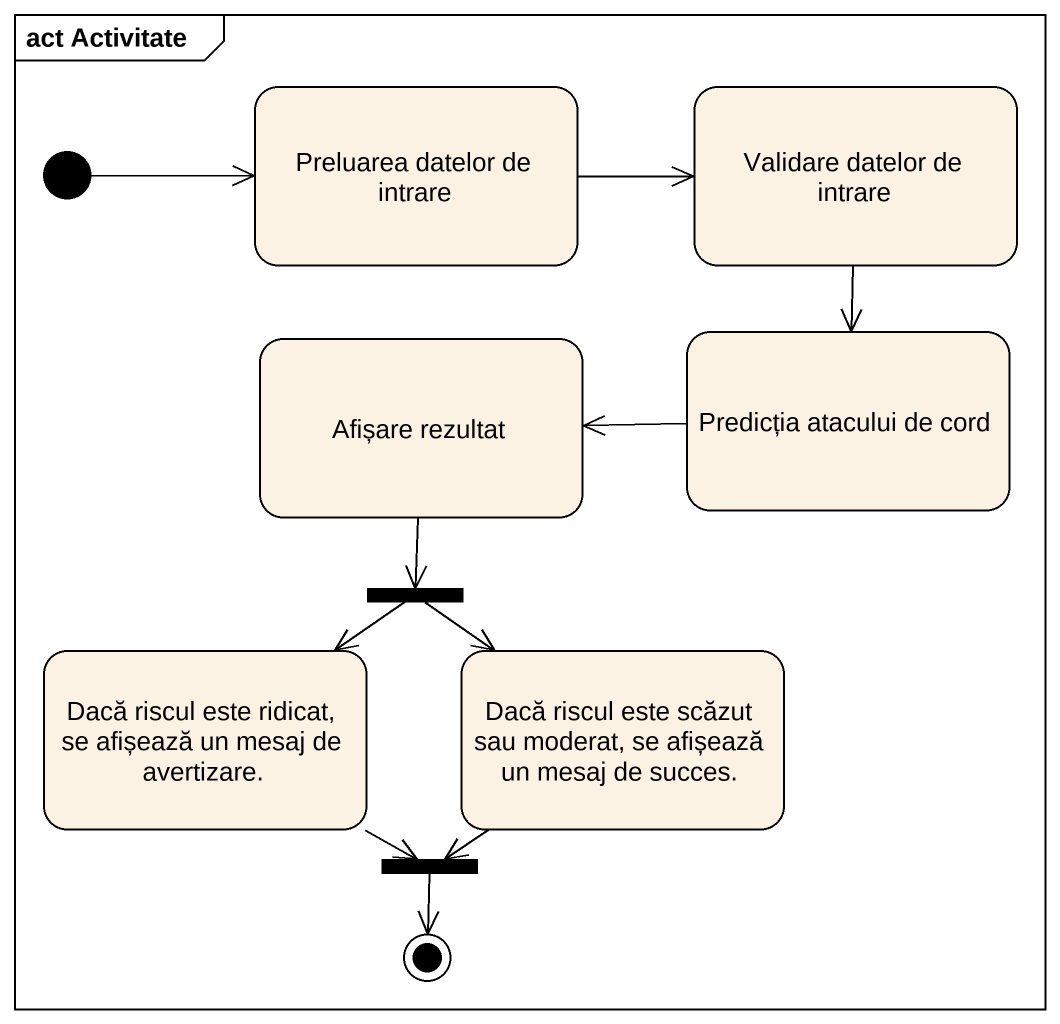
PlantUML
@startuml
mainframe act Activitate
hide empty description
state "Preluarea datelor de intrare" as Preluarea_datelor_de_intrare
state "Validare datelor de intrare" as Validare_datelor_de_intrare
state "Afișare rezultat" as Afișare_rezultat
state "Predicția atacului de cord" as Predicția_atacului_de_cord
state "Dacă riscul este ridicat, se afișează un mesaj de avertizare." as Dacă_riscul_este_ridicat_se
state fork1 <<fork>>
state "Dacă riscul este scăzut sau moderat, se afișează un mesaj de succes." as Dacă_riscul_este_scăzut_sau
state fork2 <<join>>
[*] -right-> Preluarea_datelor_de_intrare
Preluarea_datelor_de_intrare -right-> Validare_datelor_de_intrare
Validare_datelor_de_intrare --> Predicția_atacului_de_cord
Afișare_rezultat --> fork1
Predicția_atacului_de_cord -left-> Afișare_rezultat
Dacă_riscul_este_ridicat_se -right-> fork2
fork1 --> Dacă_riscul_este_ridicat_se
fork1 --> Dacă_riscul_este_scăzut_sau
Dacă_riscul_este_scăzut_sau --> fork2
fork2 --> [*]
@enduml
